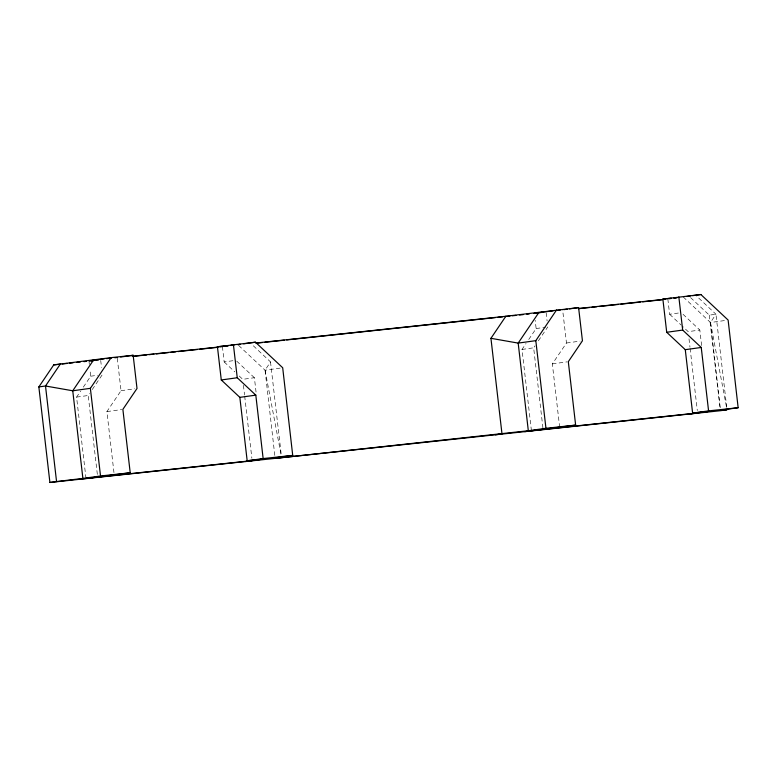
<?xml version="1.0" encoding="UTF-8"?>
<svg xmlns="http://www.w3.org/2000/svg" width="777" height="777" viewBox="0 0 777 777"><rect width="100%" height="100%" fill="white"/><g stroke="black" fill="none" stroke-linecap="round" stroke-linejoin="round"><path stroke-width="0.58" stroke-dasharray="3.88 2.91" d="M274.805 455.448L265.064 370.202L270.513 361.907L251.797 344.357M720.24 407.77L710.499 322.513L715.947 314.229L696.377 295.882M85.985 478.409L76.583 397.115L80.614 391.142M83.304 387.16L90.705 376.214L89.889 369.143M97.348 474.397L88.219 395.503L89.569 393.512M92.259 389.53L102.35 374.601M113.966 472.62L106.905 411.587L121.037 390.695L117.191 357.507M531.419 430.73L522.008 349.436L526.048 343.463M528.739 339.481L536.14 328.535L535.188 320.289M542.919 427.913L533.653 347.814L535.003 345.823M538.364 340.85L547.785 326.923M559.673 427.331L552.34 363.908L566.472 343.016L562.626 309.819M90.705 376.214L97.688 375.252M222.416 346.61L224.184 361.927L235.829 360.314M536.14 328.535L545.454 327.243M238.685 345.474L265.064 370.202L280.342 368.075M667.841 298.931L669.619 314.248L678.933 312.956M121.037 390.695L134.722 388.791M76.583 397.115L88.219 395.503M256.051 392.055L254.39 377.709L242.745 379.331L239.209 376.01M690.578 297.601L709.294 315.151L715.947 314.229L727.01 409.79M683.245 296.969L710.499 322.513L725.776 320.396M566.472 343.016L580.157 341.113M522.008 349.436L533.653 347.814M106.905 411.587L121.736 409.537M701.621 345.571L699.824 330.031L688.179 331.653L681.992 325.845M552.34 363.908L567.161 361.849M683.032 314.287L699.824 330.031M669.619 314.248L681.108 325.019M236.713 361.14L254.39 377.709M224.184 361.927L234.79 371.872M710.499 322.513L726.563 407.43M265.064 370.202L281.128 455.118M709.294 315.151L720.357 410.712M689.005 338.821L689.976 347.193M690.112 348.387L697.309 410.547M546.144 312.781L547.105 321.027M270.513 361.907L281.575 457.468M243.434 385.305L244.541 394.871M244.677 396.066L251.874 458.236M100.709 360.46L101.534 367.531M89.073 362.082L89.345 364.432"/><path stroke-width="1.17" d="M690.928 413.869L709.226 411.324L692.608 413.102L685.275 349.679L666.715 332.284L662.868 299.096L700.873 294.522L728.127 320.066L738.15 407.721L720.512 410.169L727.01 409.79L720.357 410.712L49.903 482.478L38.85 386.917L53.749 364.879L111.13 357.643L133.158 355.283L137.005 388.481L122.873 409.372L130.215 472.795L79.332 479.331M60.402 363.957L45.503 385.994L56.556 481.555L49.903 482.478M93.502 360.091L72.747 390.782L82.886 478.418L56.556 481.555M82.886 478.418L100.515 475.971L90.375 388.335L111.13 357.643M495.337 434.799L501.991 433.877L490.938 338.316L505.837 316.268L578.593 307.605L582.439 340.792L568.308 361.693L575.64 425.116L524.766 431.653M538.927 312.412L518.181 343.104L528.321 430.74L274.922 458.401M528.321 430.74L545.949 428.292L535.809 340.656L556.565 309.965M99.417 359.44L88.937 360.897L93.745 360.382M120.62 357.031L133.158 355.283M245.493 461.548L263.791 459.003L247.173 460.78L239.84 397.358L221.28 379.963L217.434 346.775L255.439 342.201L282.692 367.754L292.715 455.4L275.077 457.847L281.575 457.468M225.903 346.124L228.234 345.804M231.731 345.318L234.052 344.998L230.497 345.377M240.161 344.318L237.811 344.648L240.2 344.444M243.687 343.832L255.439 342.201M563.772 309.664L567.191 309.188M569.473 308.877L578.593 307.605M669.007 298.766L671.338 298.446M674.834 297.96L677.155 297.64M686.771 296.474L690.297 295.988M692.647 295.658L700.873 294.522M38.85 386.917L45.503 385.994L72.747 390.782L90.375 388.335M221.28 379.963L237.247 377.748L255.808 395.143L263.141 458.566L247.173 460.78M535.809 340.656L518.181 343.104L490.938 338.316M666.715 332.284L682.682 330.07L701.242 347.465L708.575 410.887L692.608 413.102M239.84 397.358L255.808 395.143M685.275 349.679L701.242 347.465M100.573 359.285L104.137 358.896M106.507 358.644L111.257 358.139M114.821 357.76L117.191 357.507M217.434 346.775L228.117 345.629M553.137 310.839L534.372 313.218L536.771 312.966M556.691 310.46L560.256 310.081M662.868 299.096L671.182 298.203M673.552 297.95L677.117 297.572M96.154 360.13L98.553 359.868M132.226 356.264L217.599 347.125M220.008 346.872L222.416 346.61M255.75 343.045L505.837 316.268M539.18 312.704L542.783 312.315M578.865 308.459L665.442 299.184M53.749 364.879L59.79 364.228M62.199 363.976L67.026 363.451M69.444 363.199L73.057 362.81M76.68 362.422L80.303 362.033M83.926 361.645L86.334 361.392M91.162 360.868L93.58 360.615M134.606 356.225L146.678 354.934M149.087 354.671L153.914 354.157M156.332 353.894L168.395 352.603M170.814 352.35L175.641 351.826M178.05 351.573L197.358 349.504M199.767 349.242L217.871 347.309M257.692 343.045L262.519 342.531M264.938 342.268L284.246 340.2M286.655 339.947L495.435 317.599M497.843 317.337L502.67 316.822M505.089 316.569L509.916 316.045M512.325 315.792L515.947 315.404M519.57 315.015L523.183 314.627M526.806 314.238L529.224 313.986M534.052 313.461L536.46 313.209M578.7 308.683L589.558 307.527M591.977 307.265L596.804 306.75M599.213 306.488L618.521 304.419M620.94 304.166L640.248 302.098M642.657 301.835L661.965 299.776M100.515 475.971L130.215 472.795M263.141 458.566L292.715 455.4M545.949 428.292L575.64 425.116M708.575 410.887L738.15 407.721M85.985 478.409L252.146 460.625M531.419 430.73L697.581 412.946M678.836 296.872L682.682 330.07M233.401 344.561L237.247 377.748"/></g></svg>
